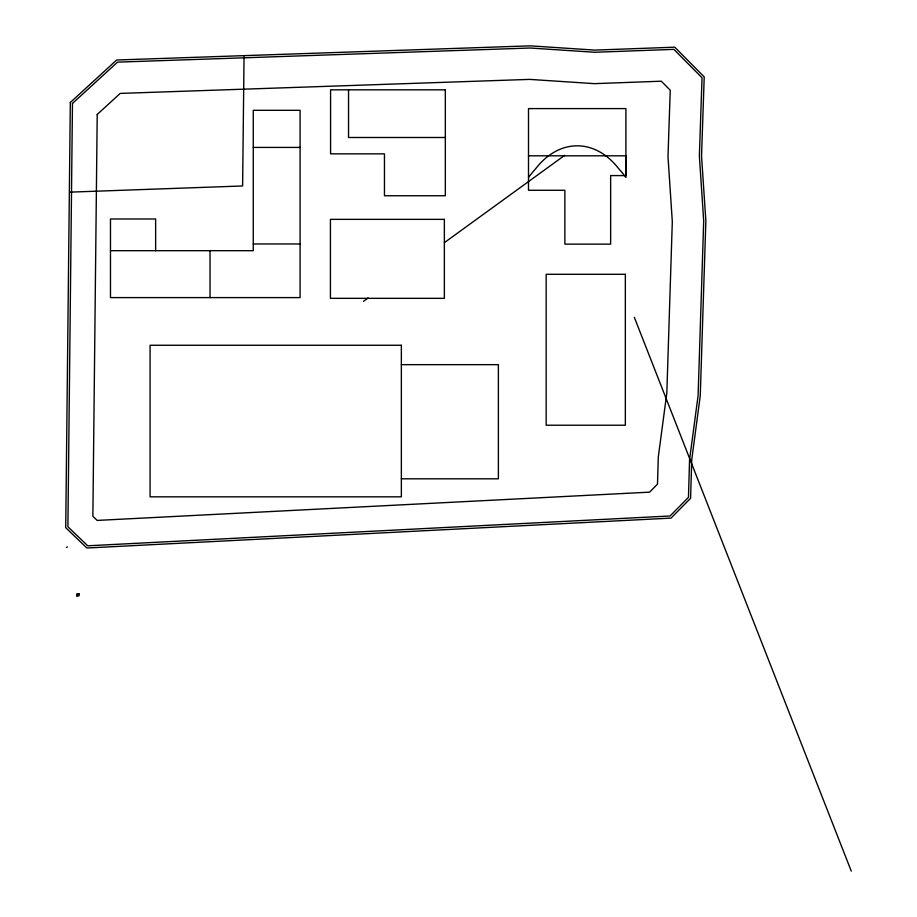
<?xml version="1.0" encoding="UTF-8"?>
<svg xmlns="http://www.w3.org/2000/svg" width="917" height="917" viewBox="0 0 917 917"><rect width="100%" height="100%" fill="white"/><g stroke="black" fill="none" stroke-linecap="round" stroke-linejoin="round"><path stroke-width="1.38" d="M625.91 175.583L625.91 155.81L528.501 155.81M244.037 56.728L242.615 185.968L70.437 192.123M76.822 595.935L78.988 593.78L76.822 593.78L76.822 595.935L78.988 595.935L78.988 593.78M363.487 301.338L368.107 297.979M444.424 242.604L564.689 155.34M66.356 547.38L67.457 546.979M445.33 137.493L348.54 137.493L348.54 89.832M253.264 147.419L300.088 147.419M624.523 175.583L610.642 175.583L610.642 244.14L564.872 244.14L564.872 190.278L528.501 190.278L528.501 108.596L625.91 108.596L625.91 177.428A122.339 122.339 0 0 0 618.654 168.636C595.087 138.215 559.313 138.215 535.757 168.636A122.339 122.339 0 0 0 528.501 177.428M253.264 243.968L300.088 243.968M110.476 250.685L253.264 250.685L253.264 110.304L300.088 110.304L300.088 297.601L110.476 297.601L110.476 218.991L155.638 218.991L155.638 250.685M401.359 364.657L498.378 364.657L498.378 478.812L401.359 478.812M634.312 317.293L851.274 871.15M210.027 250.685L210.027 297.601M70.322 102.475L65.726 527.665L86.886 548.011L671.026 518.105L690.593 498.286L691.739 459.704L700.256 395.766L705.861 221.031L701.539 156.016L704.222 76.913L674.752 47.18L594.869 50.103L530.209 45.85L116.654 60.006L70.322 102.475M72.466 103.438L67.904 526.759L87.711 545.798L670.075 515.984L688.461 497.369L689.584 459.532L698.101 395.582L703.694 221.066L699.373 156.05L702.032 77.773L673.892 49.369L594.835 52.269L530.175 48.016L117.525 62.138L72.466 103.438M97.213 114.476L92.869 516.282L97.179 520.42L649.568 492.154L657.5 484.119L658.303 456.987L666.831 393.003L672.31 221.605L667.989 156.555L670.247 90.221L661.295 81.2L594.388 83.653L529.682 79.389L120.196 93.408L97.213 114.476M445.33 89.832L330.578 89.832L330.578 153.85L384.464 153.85L384.464 195.745L445.33 195.745L445.33 89.832M444.355 219.358L330.429 219.358L330.429 298.334L444.355 298.334L444.355 219.358M625.348 274.298L546.165 274.298L546.165 425.224L625.348 425.224L625.348 274.298M401.359 345.262L150.079 345.262L150.079 496.831L401.359 496.831L401.359 345.262"/></g></svg>
